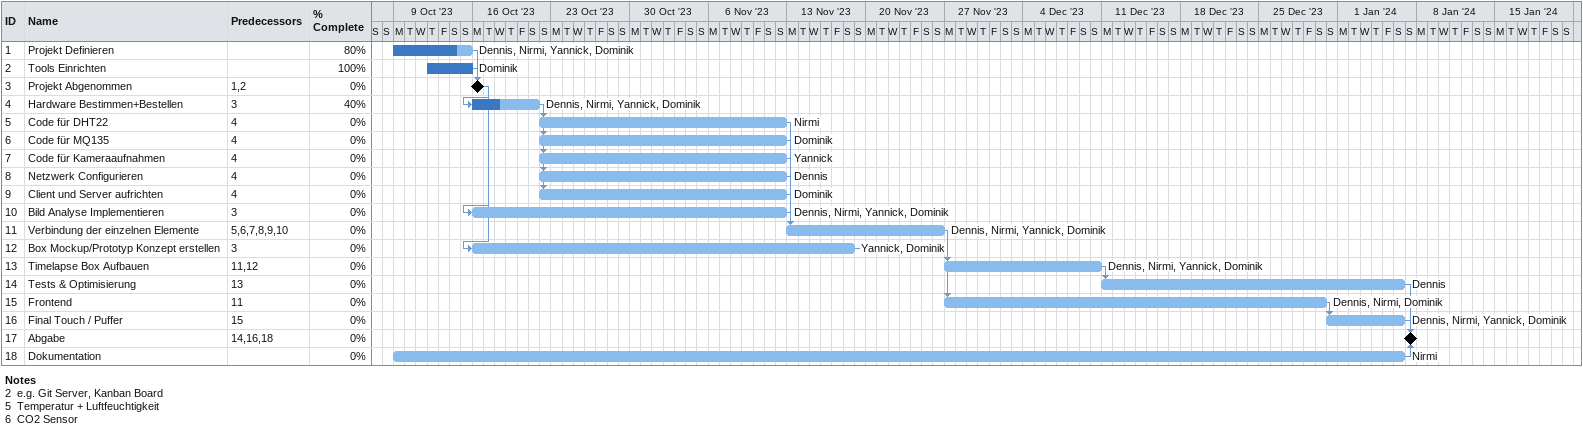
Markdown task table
| ID | Task | Start | Finish | Predecessors | Resources | % complete |
|---|---|---|---|---|---|---|
| 1 | Projekt Definieren | 2023-10-09 | 2023-10-15 |  | Dennis, Nirmi, Yannick, Dominik | 80 |
| 2 | Tools Einrichten | 2023-10-12 | 2023-10-15 |  | Dominik | 100 |
| 3 | Projekt Abgenommen (milestone) | 2023-10-16 | 2023-10-16 | 1, 2 |  | 0 |
| 4 | Hardware Bestimmen+Bestellen | 2023-10-16 | 2023-10-21 | 3 | Dennis, Nirmi, Yannick, Dominik | 40 |
| 5 | Code für DHT22 | 2023-10-22 | 2023-11-12 | 4 | Nirmi | 0 |
| 6 | Code für MQ135 | 2023-10-22 | 2023-11-12 | 4 | Dominik | 0 |
| 7 | Code für Kameraaufnahmen | 2023-10-22 | 2023-11-12 | 4 | Yannick | 0 |
| 8 | Netzwerk Configurieren | 2023-10-22 | 2023-11-12 | 4 | Dennis | 0 |
| 9 | Client und Server aufrichten | 2023-10-22 | 2023-11-12 | 4 | Dominik | 0 |
| 10 | Bild Analyse Implementieren | 2023-10-16 | 2023-11-12 | 3 | Dennis, Nirmi, Yannick, Dominik | 0 |
| 11 | Verbindung der einzelnen Elemente | 2023-11-13 | 2023-11-26 | 5, 6, 7, 8, 9, 10 | Dennis, Nirmi, Yannick, Dominik | 0 |
| 12 | Box Mockup/Prototyp Konzept erstellen | 2023-10-16 | 2023-11-18 | 3 | Yannick, Dominik | 0 |
| 13 | Timelapse Box Aufbauen | 2023-11-27 | 2023-12-10 | 11, 12 | Dennis, Nirmi, Yannick, Dominik | 0 |
| 14 | Tests & Optimisierung | 2023-12-11 | 2024-01-06 | 13 | Dennis | 0 |
| 15 | Frontend | 2023-11-27 | 2023-12-30 | 11 | Dennis, Nirmi, Dominik | 0 |
| 16 | Final Touch / Puffer | 2023-12-31 | 2024-01-06 | 15 | Dennis, Nirmi, Yannick, Dominik | 0 |
| 17 | Abgabe (milestone) | 2024-01-07 | 2024-01-07 | 14, 16, 18 |  | 0 |
| 18 | Dokumentation | 2023-10-09 | 2024-01-06 |  | Nirmi | 0 |

Notes
- 2: e.g. Git Server, Kanban Board
- 5: Temperatur + Luftfeuchtigkeit
- 6: CO2 Sensor
